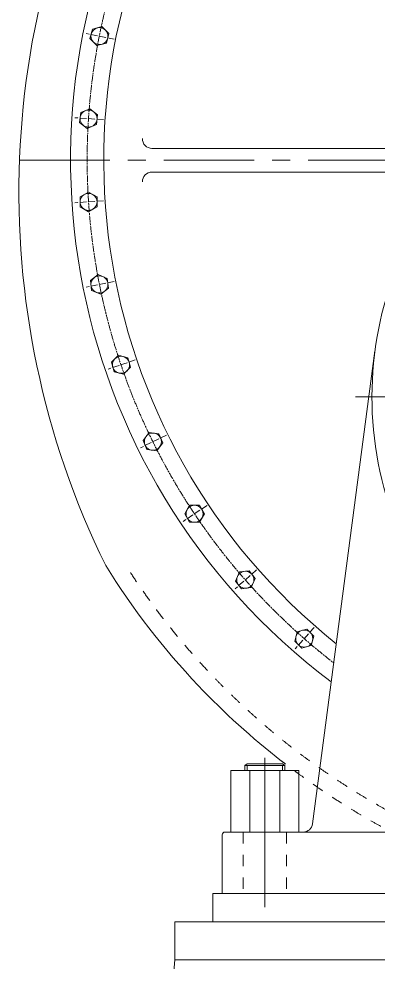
# Model space of a CAD drawing. Header units: millimetres. Extents: x 2 to 805233, y 2 to 613512.
# Drawn here: x 143940 to 153569, y 108925 to 134247 of the extents above; entities that cross this region are included whole.
import ezdxf

# ---------------------------------------------------------------- set-up
doc = ezdxf.new("R2010")
doc.units = ezdxf.units.MM
doc.header["$LTSCALE"] = 25.4
for name, pattern in [('ACAD_ISO04W100', [30, 24, -3, 0, -3]), ('CENTER', [50.8, 31.75, -6.35, 6.35, -6.35]), ('CHAIN', [0.7087, 0.4724, -0.0591, 0.1181, -0.0591]), ('EB_DASH', [6, 3, -3])]:
    doc.linetypes.add(name, pattern=pattern)
doc.layers.add('CAXA1', color=5, linetype='CENTER', lineweight=5)

msp = doc.modelspace()

# ---------------------------------------------------------------- linework, layer by layer
at = {"color": 7, "lineweight": 5}
for p, q in [((145844.09, 133716.11), (145912.41, 133971.08)), ((146167.38, 134039.4), (145912.41, 133971.08)), ((146354.03, 133852.74), (146167.38, 134039.4)), ((145844.09, 133716.11), (146030.74, 133529.46)), ((146285.71, 133597.77), (146354.03, 133852.74)), ((146030.74, 133529.46), (146285.71, 133597.77)), ((145563.54, 131468.16), (145598, 131729.86)), ((145841.87, 131830.88), (145598, 131729.86)), ((146051.29, 131670.19), (145841.87, 131830.88)), ((145563.54, 131468.16), (145772.96, 131307.47)), ((146016.83, 131408.48), (146051.29, 131670.19)), ((145772.96, 131307.47), (146016.83, 131408.48)), ((155698.31, 130769.49), (147506.94, 130769.49)), ((155096.3, 130134.49), (147506.94, 130134.49)), ((145807.42, 129598.77), (145578.82, 129466.79)), ((145578.82, 129202.82), (145578.82, 129466.79)), ((146036.02, 129466.79), (145807.42, 129598.77)), ((146036.02, 129202.82), (146036.02, 129466.79)), ((145578.82, 129202.82), (145807.42, 129070.84)), ((145807.42, 129070.84), (146036.02, 129202.82)), ((146064.6, 127381.26), (145855.19, 127220.57)), ((146308.48, 127280.25), (146064.6, 127381.26)), ((145889.64, 126958.86), (145855.19, 127220.57)), ((146342.93, 127018.54), (146308.48, 127280.25)), ((145889.64, 126958.86), (146133.51, 126857.85)), ((146133.51, 126857.85), (146342.93, 127018.54)), ((146609.04, 125216.29), (146422.39, 125029.64)), ((146864.01, 125147.97), (146609.04, 125216.29)), ((146932.33, 124893), (146864.01, 125147.97)), ((153484.38, 125335.31), (151812.86, 112638.84)), ((146490.7, 124774.67), (146422.39, 125029.64)), ((146745.67, 124706.35), (146932.33, 124893)), ((146490.7, 124774.67), (146745.67, 124706.35)), ((147431.4, 123140.91), (147270.7, 122931.49)), ((147693.1, 123106.45), (147431.4, 123140.91)), ((147794.12, 122862.58), (147693.1, 123106.45)), ((147371.72, 122687.62), (147270.7, 122931.49)), ((147633.43, 122653.16), (147794.12, 122862.58)), ((147371.72, 122687.62), (147633.43, 122653.16)), ((148517.61, 121190.62), (148385.63, 120962.02)), ((148781.58, 121190.62), (148517.61, 121190.62)), ((148913.56, 120962.02), (148781.58, 121190.62)), ((148517.61, 120733.42), (148385.63, 120962.02)), ((148781.58, 120733.42), (148913.56, 120962.02)), ((148517.61, 120733.42), (148781.58, 120733.42)), ((149849.1, 119398.79), (149748.08, 119154.92)), ((150110.81, 119433.25), (149849.1, 119398.79)), ((150271.5, 119223.83), (150110.81, 119433.25)), ((149908.78, 118945.5), (149748.08, 119154.92)), ((150170.48, 118979.96), (150271.5, 119223.83)), ((149908.78, 118945.5), (150170.48, 118979.96)), ((151403.08, 117796.09), (151334.76, 117541.12)), ((151658.05, 117864.41), (151403.08, 117796.09)), ((151844.7, 117677.76), (151658.05, 117864.41)), ((151521.41, 117354.47), (151334.76, 117541.12)), ((151776.38, 117422.79), (151844.7, 117677.76)), ((151521.41, 117354.47), (151776.38, 117422.79)), ((150057.35, 114246.79), (149998.93, 114200.05)), ((150532.33, 114246.79), (150057.35, 114246.79)), ((150532.33, 114246.79), (151007.31, 114246.79)), ((151007.31, 114246.79), (151065.73, 114200.05)), ((151446.73, 114068.99), (149617.93, 114068.99)), ((149617.93, 112417.99), (149617.93, 114068.99)), ((149998.93, 114200.05), (149998.93, 114068.99)), ((149998.93, 114200.05), (150532.33, 114200.05)), ((150057.35, 114200.05), (150057.35, 114068.99)), ((150129.03, 114068.99), (150129.03, 112417.99)), ((151065.73, 114200.05), (150532.33, 114200.05)), ((150935.63, 114068.99), (150935.63, 112417.99)), ((151007.31, 114200.05), (151007.31, 114068.99)), ((151065.73, 114200.05), (151065.73, 114068.99)), ((151446.73, 112417.99), (151446.73, 114068.99)), ((149389.33, 112341.79), (149389.33, 110766.99)), ((154107.96, 112417.99), (149465.53, 112417.99)), ((149135.33, 110766.99), (154107.96, 110766.99)), ((149135.33, 110766.99), (149135.33, 110004.99)), ((148120.34, 108988.99), (148120.34, 110004.99)), ((148120.34, 110004.99), (177826.33, 110004.99)), ((148120.34, 108988.99), (147358.34, 99590.99)), ((162852.34, 108988.99), (148120.34, 108988.99))]:
    msp.add_line(p, q, dxfattribs=at)
at = {"color": 7, "linetype": 'ACAD_ISO04W100', "lineweight": 5, "ltscale": 0.3}
for p, q in [((146493.13, 133706.04), (145739.32, 133855.98)), ((146208.34, 131542.9), (145441.41, 131593.16)), ((146208.34, 129361.08), (145441.41, 129310.82)), ((146493.13, 127197.94), (145739.32, 127048)), ((147057.82, 125090.47), (146330.03, 124843.42)), ((147892.76, 123074.74), (147203.45, 122734.81)), ((148983.67, 121185.24), (148344.62, 120758.24)), ((150311.87, 119454.29), (149734.03, 118947.53)), ((151854.64, 117911.52), (151347.89, 117333.67))]:
    msp.add_line(p, q, dxfattribs=at)
at = {"color": 7, "linetype": 'CHAIN', "lineweight": 5, "ltscale": 5}
msp.add_line((150532.33, 114405.74), (150532.33, 110398.63), dxfattribs=at)
at = {"color": 7, "linetype": 'EB_DASH', "lineweight": 5, "ltscale": 4}
for p, q in [((149948.13, 112417.99), (149948.13, 110766.99)), ((151116.53, 112417.99), (151116.53, 110766.99))]:
    msp.add_line(p, q, dxfattribs=at)
at = {"color": 7, "lineweight": 5}
for centre in [(146099.06, 133784.43), (145807.42, 131569.17), (145807.42, 129334.81), (146099.06, 127119.55), (146677.36, 124961.32), (147532.41, 122897.04), (148649.59, 120962.02), (150009.79, 119189.37), (151589.73, 117609.44)]:
    msp.add_circle(centre, 228.6, dxfattribs=at)
for centre, radius, start, end in [((162852.34, 130451.99), 17526, 60.859334, 233.038518), ((162852.34, 130451.99), 16637, 59.13774, 231.293786), ((166694.73, 129597.42), 22754.55, 149.295313, 206.135598), ((147506.94, 131023.49), 254, 177.867152, 270), ((147506.94, 129880.49), 254, 90, 182.132848), ((162852.34, 124101.99), 9448.8, 158.037152, 201.852327), ((151561.03, 112671.99), 254, 270, 352.5), ((149465.53, 112341.79), 76.2, 90, 180)]:
    msp.add_arc(centre, radius, start, end, dxfattribs=at)
at = {"color": 7, "linetype": 'CHAIN', "lineweight": 5, "ltscale": 15}
msp.add_arc((162852.34, 130451.99), 17081.5, 60.024666, 232.192735, dxfattribs=at)
at = {"color": 7, "linetype": 'EB_DASH', "lineweight": 5, "ltscale": 4}
for points, knots in [([(183616.84, 130451.99), (183563.14, 128651.47), (183006.49, 125056.53), (180795.65, 120099.8), (177404.44, 115908.79), (173072.65, 112762.31), (168108.84, 110858.68), (162858.58, 110309.08), (157682.16, 111132.34), (152929.51, 113252.85), (149262.98, 116228.97), (147435.4, 118579.08), (146764.7, 119639.67)], [0, 0, 0, 0, 213.36273155, 425.26407187, 635.70350673, 844.6826123, 1052.20035331, 1258.256205, 1462.85174947, 1665.98699439, 1867.66091287, 2015.88668494, 2015.88668494, 2015.88668494, 2015.88668494]), ([(176492.98, 114803.52), (175464, 113952.92), (172857.39, 112190.29), (168228.53, 110411.99), (162858.58, 109846.64), (157562.47, 110685.65), (153708.49, 112402.38), (151715.86, 113764.13), (150980.86, 114322.99)], [704.72789215, 704.72789215, 704.72789215, 704.72789215, 862.40847288, 1074.63662444, 1285.40287163, 1494.70879018, 1702.55438725, 1779.44128085, 1779.44128085, 1779.44128085, 1779.44128085])]:
    msp.add_open_spline(points, degree=3, knots=knots, dxfattribs=at)
at = {"color": 7, "lineweight": 5}
msp.add_open_spline([(150980.86, 114322.99), (150187.46, 114940.86), (148430.98, 116533.93), (146980.72, 118417.99), (146266.74, 119574.11)], degree=3, knots=[1790.16491316, 1790.16491316, 1790.16491316, 1790.16491316, 1908.93862916, 2069.44774371, 2069.44774371, 2069.44774371, 2069.44774371], dxfattribs=at)
at = {"layer": 'CAXA1', "linetype": 'CENTER', "lineweight": 5, "ltscale": 3}
for p, q in [((143956.24, 130451.99), (171742.32, 130451.99)), ((152966.88, 124101.99), (172526.49, 124101.99))]:
    msp.add_line(p, q, dxfattribs=at)

doc.saveas('drawing.dxf')
